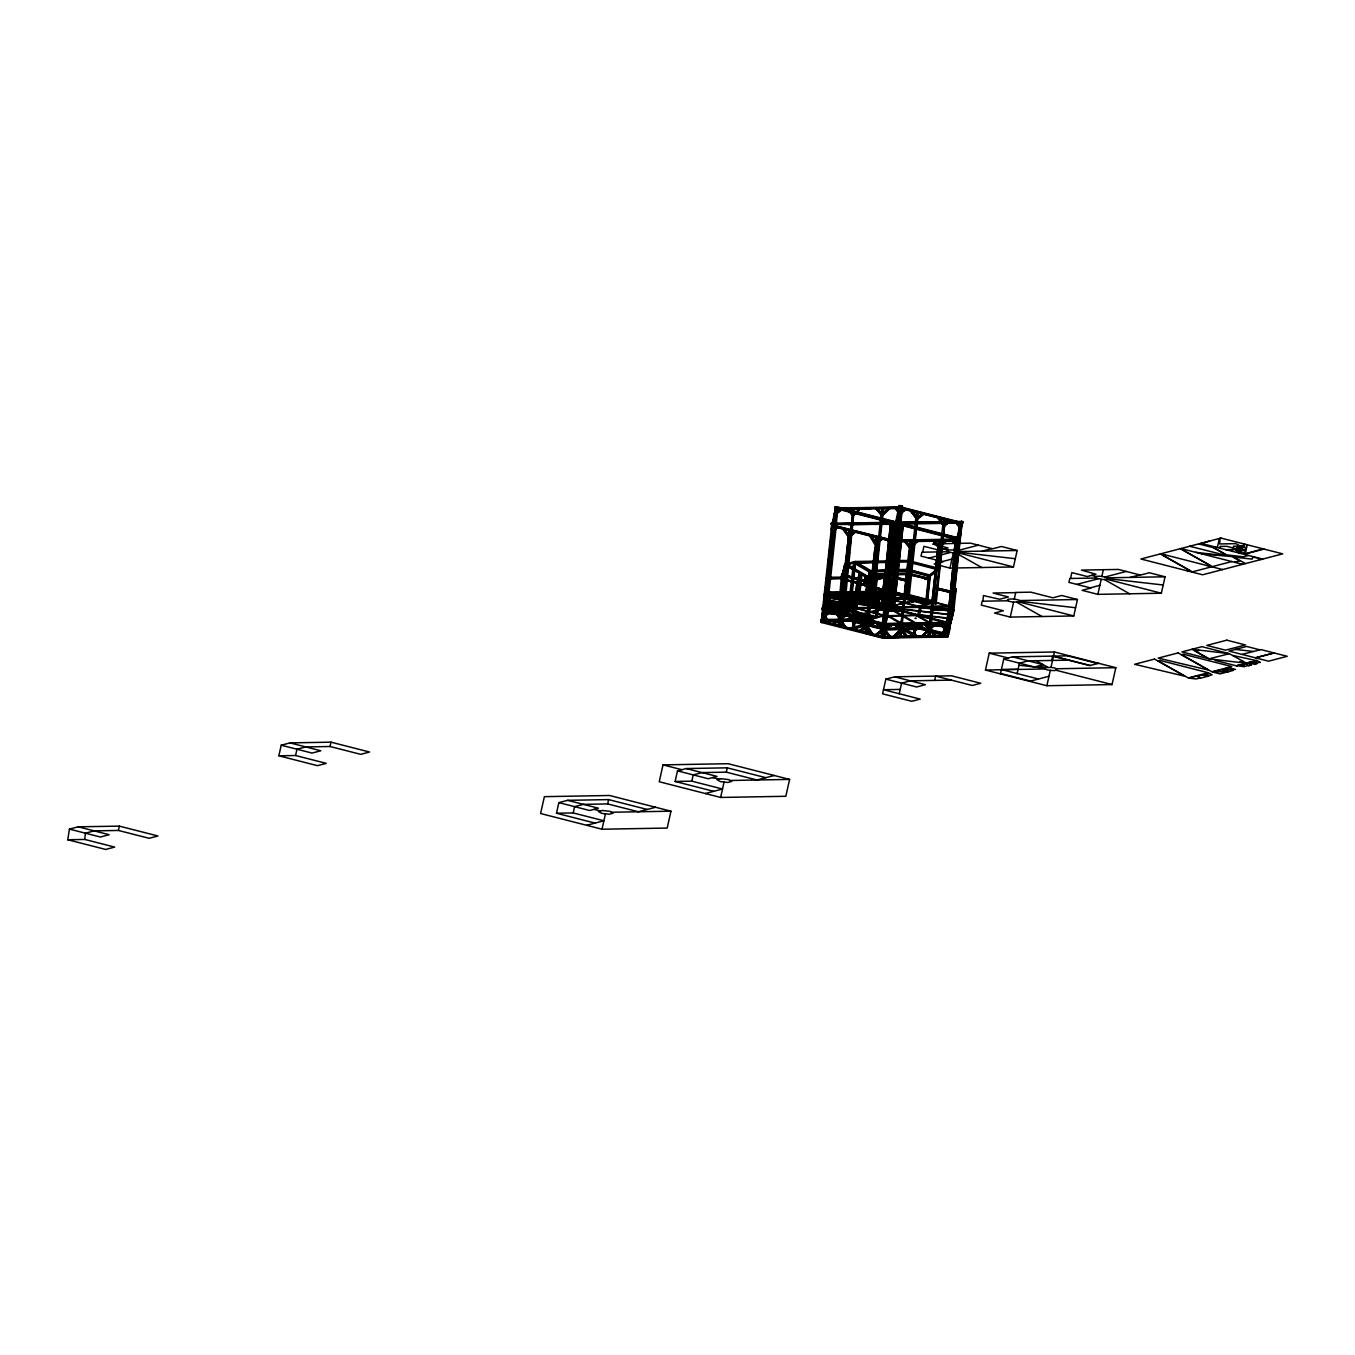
<?xml version="1.0" encoding="UTF-8"?>
<svg xmlns="http://www.w3.org/2000/svg" width="1355" height="1355" viewBox="0 0 1355 1355"><rect width="100%" height="100%" fill="white"/><g stroke="black" fill="none" stroke-linecap="round" stroke-linejoin="round"><path stroke-width="0.75" stroke-dasharray="5 3.75" d="M915.98 618.371L914.456 618.405L918.605 615.424M915.184 618.812L916.725 618.778"/><path stroke-width="1.5" d="M821.672 619.557L822.129 614.035L823.755 614.221M822.654 615.187L823.112 609.665M831.919 528.247L832.393 522.742M826.364 609.581L826.516 607.463M827.261 604.161L827.007 607.548L825.398 607.362M827.346 603.754L827.194 605.871L825.263 605.685M833.579 520.828L834.036 515.323L835.662 515.51L835.205 521.014L833.579 520.828L834.375 513.85L835.984 514.036L834.799 524.656M827.837 603.839L828.074 600.451M828.024 602.179L828.176 600.045L826.55 599.859M834.799 514.206L835.137 510.412L836.763 510.598L836.425 514.392L834.307 514.138M890.337 609.598L890.675 605.821L890.37 608.039M948.263 634.089L948.72 628.585L947.111 628.398M949.753 620.336L950.211 614.814L948.602 614.628M949.703 624.198L949.228 629.719L947.619 629.533M957.9 545.675L957.443 551.18L955.834 550.994M960.017 525.164L959.78 528.552L961.389 528.738L961.728 524.961L960.102 524.775M84.772 839.439L85.382 833.19L94.189 830.886L118.393 830.446L149.101 838.288L157.942 835.984L119.376 826.127L78.217 826.804L69.427 829.108L67.75 839.744L105.673 849.45L114.684 847.095L84.772 839.439L67.75 839.744M907.816 568.101L908.68 560.547L894.537 560.411L894.283 561.512M906.41 574.774L907.867 574.943L906.41 574.774L908.697 560.377L910.086 561.292L908.697 560.377M857.969 583.26L858.376 579.33M858.359 586.224L859.019 579.923M840.659 607.514L856.936 607.226L859.748 580.126M869.046 606.684L869.487 602.687M870.35 594.71L870.774 590.729M872.434 587.037L868.962 618.964L840.642 611.545M838.474 607.955L821.926 608.243L821.791 609.428L854.294 609.699M891.946 536.732L893.589 523.098L892.115 522.268L831.157 523.352L831.022 524.537L893.453 524.283L849.941 524.199M823.213 608.378L822.316 616.644L823.942 616.83M823.501 606.041L824.568 595.98M824.856 593.626L827.329 570.878M827.719 567.034L828.667 558.48M829.057 554.618L830.022 546.082M830.412 542.22L831.36 533.667M831.75 529.805L832.715 521.269M863.406 620.912L822.028 621.657L832.41 526.333M832.495 525.367L831.157 523.352M824.179 604.601L824.314 603.432M825.432 593.202L825.551 592.033M890.1 522.488L834.646 508.311L834.782 507.143L836.526 506.668L893.978 521.353L892.081 522.996M880.682 637.172L821.299 621.234L882.698 636.935L947.873 635.766M824.263 609.53L824.077 610.986L830.852 612.731L831.868 611.308L830.852 612.731M824.467 609.123L834.307 526.367L824.467 609.123L823.45 608.869L824.772 604.499M825.229 600.384L826.127 592.118M826.567 588.002L829.091 565.018M829.48 561.173L830.446 552.637M830.818 548.792L831.716 540.543M832.173 536.411L832.851 530.228M823.23 620.522L825.212 610.072L824.111 620.285L822.214 620.251L825.771 620.268M834.612 515.95L835.662 506.905L893.097 521.59L892.962 522.776M825.788 600.011L826.702 591.745M827.143 587.613L830.903 552.738M831.191 550.401L832.241 540.34M832.698 536.207L833.427 529.72M823.874 620.234L824.856 611.19L831.733 612.494M826.076 601.4L826.211 600.231L883.138 606.769M836.526 506.668L834.646 508.311M834.409 528.518L826.821 598.08L856.055 601.434M824.89 620.488L826.228 608.141M834.883 528.518L827.939 592.474L834.951 528.23M835.341 524.385L836.899 509.937L835.29 509.751M826.431 607.853L826.55 606.684M826.787 605.668L826.906 604.499L826.093 608.175M835.391 524.114L837.085 508.481L833.884 522.861M826.415 609.31L827.38 602.975M828.566 589.696L829.243 583.514M829.921 577.315L830.581 571.133M831.259 564.933L831.936 558.751M832.597 552.552L833.274 546.37M833.952 540.188L834.612 533.989M835.747 523.674L837.305 509.226L836.475 524.097M825.957 618.456L826.753 611.224L825.873 611.444M826.906 608.53L827.549 602.823M827.6 601.959L828.566 597.081L828.43 598.266M827.278 608.886L828.21 599.266M828.007 592.203L829.074 592.186L836.035 528.213M827.346 608.615L828.379 599.113L826.77 598.927M825.466 604.11L828.261 604.279L828.938 598.012M829.345 594.201L829.667 592.169L857.19 591.678M829.26 598.131L829.412 603.974L829.65 594.523M836.272 612.9L839.507 619.506M837.797 612.07L840.1 611.41M843.555 579.567L842.116 579.144L838.593 611.867L839.558 607.159M840.557 594.32L840.693 593.151L837.068 593.219M839.389 607.921L838.626 608.378L841.591 574.571L865.76 581.38M839.609 605.922L840.879 595.082M841.133 591.847L842.217 581.803M838 625.502L849.212 530.161L846.96 550.841M842.048 593.49L842.912 585.529M838.88 625.282L839.778 616.965M840.219 612.866L841.116 604.601M841.794 598.402L842.471 592.203M842.912 588.053L844.284 578.975L883.951 589.73L883.731 590.543L863.965 585.445L864.304 584.649L883.951 589.73M844.267 575.655L845.164 567.389M845.622 563.257L846.519 554.974M840.828 613.612L840.947 612.426M842.488 597.775L843.166 591.305M843.471 588.849L844.47 579.229M844.91 575.214L845.774 567.169M843.03 598.724L840.964 607.955M841.811 613.934L842.251 609.852M843.013 601.993L852.583 513.985M839.897 625.536L839.016 625.773L850.229 530.432L839.761 626.721L841.878 615.085L840.998 615.322M841.895 613.561L842.336 609.479M843.708 598.08L851.025 595.37L845.52 597.606M844.013 599.96L844.131 606.075L845.215 606.041L845.842 600.35M844.419 596.2L853.125 508.955M844.995 593.693L845.452 589.561M845.893 585.428L846.79 577.162M847.248 573.029L847.908 566.813M848.586 560.614L849.483 552.349M849.941 548.216L851.059 537.867M851.516 533.735L853.531 515.137M845.317 593.49L845.452 592.321L831.225 592.575M844.131 606.075L844.758 600.367M846.756 593.473L846.892 592.287L857.935 592.084L857.054 598.842L857.783 592.542M852.092 594.828L850.517 595.235L854.378 561.698L876.312 574.554L853.582 561.918L849.704 595.878L881.495 604.008L884.425 577.044L875.245 575.519M851.296 595.031L855.174 561.495L886.695 560.936M851.99 595.641L855.581 562.647L854.006 563.07M852.075 616.305L853.328 612.07M851.109 628.974L851.228 627.788L869.3 623.063M855.615 594.489L855.75 593.304M852.515 619.506L853.294 612.274M853.904 608.141L854.412 603.466L852.312 600.079L853.193 599.859M853.802 611.257L856.851 583.327L853.802 611.257L877.346 616.762M855.107 612.663L853.515 627.805L852.498 627.551L854.226 610.885M854.768 606.871L855.53 603.923M874.669 622.368L852.6 628.144L852.464 629.313L876.549 623.012M854.429 615.068L857.834 600.282M853.972 621.894L854.361 618.287L853.481 618.507M856.275 599.401L857.139 591.542M857.563 587.613L858.409 579.754L856.004 608.446L867.556 611.444M859.392 579.584L857.681 579.94L859.392 579.584L855.141 612.341L875.245 617.49L855.225 611.528M854.802 617.626L855.801 616.22M859.307 577.806L859.731 573.876M840.744 607.125L856.275 606.854L856.75 608.446L860.747 573.555L859.239 579.567M858.46 586.258L859.138 579.957M854.395 627.585L855.378 618.541L854.497 618.778M856.106 611.325L855.598 615.678L884.578 608.005M855.412 619.879L856.36 611.257M861.204 574.063L857.359 602.382M867.268 596.708L860.34 592.796L860.476 591.61L865.659 594.54M860.29 598.842L860.781 594.388M861.086 593.219L861.204 592.033L874.094 591.796M862.661 614.882L861.543 625.095L862.898 625.434L864.016 615.221M864.236 599.604L858.918 600.18M866.607 589.256L865.455 599.909L858.24 601.789M867.031 585.326L869.317 571.37L865.947 603.314M865.337 615.407L864.456 623.588L865.337 623.351M866.827 602.975L870.012 571.759M867.386 603.28L870.791 571.556L854.836 562.223L846.367 563.799L855.174 561.495L877.108 574.351L885.035 574.147M866.133 617.711L866.59 613.629M864.981 632.412L876.194 537.071L875.516 543.27M866.793 619.523L867.234 615.441M865.947 631.464L866.98 621.843M869.47 598.656L867.285 618.761L876.126 616.457L867.2 619.591L825.889 609.039M869.91 594.964L872.383 572.216M872.823 568.084L873.721 559.818M874.178 555.669L875.076 547.403M866.878 632.446L865.997 632.666L877.21 537.325L866.76 633.615L868.877 621.996L867.996 622.216M871.976 598.504L872.163 596.844L866.675 602.298M872.789 591.136L881.766 508.43M882.511 508.853L873.484 600.705M873.077 599.587L872.959 600.756L865.252 600.892M874.314 586.986L874.771 582.853M875.669 574.588L876.566 566.305M877.007 562.173L877.905 553.907M878.362 549.774L880.835 527.027M881.275 522.895L882.85 508.413M873.06 605.583L880.276 603.703L873.06 605.583L874.28 605.888L877.21 578.924L868.318 576.654L846.367 563.799M873.399 601.095L883.579 508.836M841.709 597.978L873.484 606.108L876.414 579.127L885.12 577.653L876.329 579.957L867.437 577.687L846.994 565.746M876.651 575.892L877.108 574.351L866.726 577.061L846.469 565.204M871.824 623.198L872.84 621.793L867.505 626.671L871.824 623.198L863.135 620.98L864.151 619.574M873.687 605.533L874.28 601.739M875.466 589.205L874.619 598.588L878.04 595.201M876.092 583.361L876.939 575.57L871.248 577.315M875.398 592.948L875.533 591.779L883.663 591.627M873.247 615.322L872.129 625.553L873.01 625.316M873.585 621.725L873.145 625.807L874.026 625.57M875.906 605.533L876.346 601.451M876.634 605.956L877.075 601.857M878.65 589.035L875.669 616.576L876.888 616.881L879.869 589.357L857.596 583.649L857.935 582.853L879.31 588.358M876.346 614.357L878.87 591.271M879.175 594.066L879.293 592.88M880.31 589.493L877.261 617.592L855.225 611.952M883.917 626.281L877.125 624.553L877.261 623.368M903.7 525.232L903.565 526.418L900.601 527.18L892.352 526.231L889.862 524.842L890.066 523.284M950.211 619.506L949.296 622.978L882.274 623.893L892.911 525.926L891.844 525.96L882.918 608.005L881.444 607.176L890.37 525.113L891.438 525.096M881.444 607.176L890.54 524.3M883.223 595.184L883.646 591.288M884.493 583.497L884.917 579.601M882.19 607.599L891.099 525.537L892.911 525.926M883.663 595.607L884.121 591.407M885.052 584.022L885.492 578.788M886.424 571.387L886.864 566.153M887.762 557.735L888.219 553.534M889.168 546.15L889.591 540.899M890.523 533.514L890.963 528.281M883.799 596.098L884.256 591.898M891.98 523.437L892.217 521.827L893.978 521.353M890.811 538.138L891.488 531.837M891.082 536.953L891.539 532.752M892.352 526.231L892.471 525.062L893.91 525.029L893.707 526.587L899.246 526.841M892.725 523.86L892.843 522.674L831.885 523.775L821.164 622.419L882.579 638.12L947.755 636.952L951.65 618.913L949.99 618.947M892.945 524.825L889.574 523.42M882.054 635.563L883.02 624.858L881.038 635.292L884.104 634.885M882.596 623.537L882.325 625.349L885.56 625.722L885.831 623.91M891.556 540.459L891.675 539.29L894.91 539.663L898.433 523.877L898.297 525.062L894.774 540.831L891.556 540.459L895.198 523.504L900.143 524.639L898.67 523.792M893.555 522.369L900.923 522.742L904.259 524.622L900.211 526.147L904.208 525.096M883.291 624.164L892.115 541.136L891.234 541.373M882.545 631.515L884.002 625.858L880.005 624.841M899.737 524.656L894.266 524.029L894.486 522.488M882.833 635.766L882.579 638.12L899.059 637.392M884.07 624.367L883.663 635.749L884.747 635.732L885.848 625.502L884.781 625.519L883.663 635.749M895.74 533.209L885.984 624.333L884.9 624.35L893.284 539.476L896.824 523.691L896.688 524.876M894.181 532.752L894.808 526.705M895.198 523.504L895.113 524.724L900.143 524.639M894.486 532.481L895.011 527.993M895.57 522.505L895.689 521.336L898.924 521.709L902.447 505.923L899.212 505.551L895.57 522.505L900.872 523.216M884.9 624.35L893.86 541.814L831.682 525.909M884.9 627.128L884.747 635.732M886.136 615.661L885.984 624.333M886.593 611.528L887.491 603.28M887.932 599.147L888.829 590.899M889.286 586.766L890.184 578.517M890.625 574.385L891.522 566.136M891.963 562.02L892.86 553.755M893.318 549.639L894.944 541.797M884.442 635.952L881.224 635.58L881.089 636.748L884.324 637.121L886.238 627.924M894.774 540.831L894.91 539.663M897.315 520.506L897.772 516.39M897.179 522.691L900.838 505.737M899.212 505.551L899.093 506.736L900.702 506.922L835.527 508.091L831.631 526.13L893.03 541.831L959.763 540.831L960.847 532.549L959.221 532.363L960.441 522.657L902.599 507.854M887.44 617.287L887.576 616.119L901.888 615.864M890.862 588.222L891.37 583.734M893.572 562.19L894.012 558.074M894.91 549.808L895.367 545.692M896.265 537.444L896.705 533.311M898.111 526.807L889.134 609.14L894.232 607.819L903.141 525.757M889.151 609.902L889.286 608.734L890.726 608.7M898.467 526.265L889.507 608.056L887.898 607.87M898.416 524.622L895.079 524.69L893.623 523.877L895.452 522.945L893.673 523.403L900.194 524.165M898.924 521.709L898.788 522.878L902.447 505.923M894.656 562.173L896.451 545.675M896.891 541.543L898.467 527.095M898.907 522.979L899.805 514.714M888.88 617.27L889.016 616.085L902.328 623.605M889.778 609.665L891.658 608.022L948.11 622.453M906.19 603.043L919.689 606.498L935.611 602.331L949.787 605.956L890.218 607.023L890.1 608.209L916.641 623.351L916.522 624.536M891.217 598.622L889.625 599.469L891.133 599.452L894.232 571.149M899.161 527.214L899.364 525.655L900.601 527.18M890.506 609.547L890.642 608.378M895.215 566.356L892.047 595.319L903.666 595.116M895.672 562.444L899.483 527.366M899.805 524.283L902.379 508.565L900.804 522.996M890.642 609.428L890.963 607.447L948.873 606.413M903.768 525.079L959.221 539.256L957.46 539.713L900.025 525.029L900.143 523.843L901.905 523.386L959.357 538.071L953.158 595.692M900.533 522.115L901.888 524.131L900.533 522.115L962.982 521.861L962.846 523.03L903.988 524.08M891.522 609.191L890.218 607.023M900.906 524.792L901.024 523.623L958.476 538.308L947.755 636.952L915.455 637.104M901.143 523.707L901.278 522.539L962.236 521.438L952.616 610.36L953.818 610.495L956.223 588.68L954.53 588.493L952.446 597.809L954.14 597.995M892.284 609.089L901.194 527.027L900.177 526.773L891.268 608.835L893.03 608.361M885.713 626.264L891.116 626.162L891.234 624.977M893.165 608.852L902.074 526.79M893.724 605.295L894.402 598.978M894.859 594.777L895.774 586.359M896.231 582.142L896.925 575.841M897.603 569.523L898.297 563.206M898.975 556.905L899.669 550.587M900.347 544.27L901.041 537.952M901.719 531.651L902.176 527.434M894.046 608.632L902.955 526.57L901.939 526.299M903.649 526.045L903.785 524.859M898.043 595.15L898.179 593.981L897.162 595.387L898.043 595.15L894.656 594.286M896.333 623.994L896.637 628.5L897.078 624.418M897.704 628.483L898.162 624.401M900.753 624.807L900.889 623.639L887.576 616.119M910.035 541.102L899.568 637.392L900.804 625.993M899.906 636.952L900.33 633.158M904.107 598.097L905.614 598.08L904.107 598.097L907.105 570.506M905.208 592.067L905.868 586.088M906.512 580.092L907.173 574.097M910.763 541.509L899.686 636.206M900.652 637.358L902.345 621.708M902.803 617.575L903.7 609.31M904.141 605.177L905.038 596.894M905.496 592.762L907.731 572.098M908.189 567.948L909.086 559.683M909.527 555.55L910.56 546.116M905.784 593.863L906.783 584.293M907.105 581.752L909.307 561.58L937.254 568.778M911.847 541.492L900.77 636.189M907.41 595.302L916.403 512.596M907.731 595.658L907.613 596.844L931.224 602.873M908.29 595.065L913.016 551.654M913.456 547.522L913.914 543.389M914.811 535.106L915.472 528.907M916.149 522.708L917.047 514.443M906.089 624.723L901.397 630.414M909.307 595.336L914.93 543.643M915.37 539.51L918.3 512.63L907.308 597.978M906.918 624.282L906.258 630.414L907.698 630.397M907.477 624.604L906.817 630.736L908.257 630.702L908.917 624.57M924.652 602.416L925.651 601.01L924.652 602.416L915.946 600.197L916.962 598.774M915.082 624.553L915.201 623.385L889.286 608.734M915.082 628.906L915.472 625.299L915.218 634.75L914.151 634.767L914.388 625.316L913.405 634.36L914.49 634.343M903.785 628.178L916.319 635.258L916.183 636.443L895.198 624.164M916.386 627.721L916.251 628.906L917.826 629.296L917.945 628.127L884.544 628.72M919.74 599.943L920.028 597.911L889.727 598.656M919.283 616.288L920.248 611.41M921.112 600.299L921.231 599.113M919.554 625.231L919.672 624.045L920.282 625.637L915.726 630.16L920.282 625.637L911.051 625.807L910.441 624.215L914.642 630.177L910.323 625.383L914.015 625.316M908.561 570.37L928.548 575.469L925.55 604.33L934.391 602.027M926.092 603.382L929.09 575.858L930.309 576.163L927.311 603.703L904.818 598.182M929.564 602.467L930.326 603.415M928.344 635.698L938.676 540.577L928.209 636.867L929.445 625.468M930.766 623.266L930.038 629.906L934.611 625.383L934.002 623.791M931.224 619.133L932.121 610.868M932.562 606.735L937.508 561.241M937.948 557.108L938.846 548.843M939.303 544.693L939.743 540.56L930.157 636.088M930.834 624.282L930.97 623.097L917.657 615.577L903.328 615.831M934.628 600.13L935.069 595.997M937.999 569.117L943.385 519.507M939.997 558.548L935.238 601.637L934.018 601.315M940.438 554.415L941.335 546.15M942.013 539.951L942.47 535.818M943.148 529.602L944.045 521.336M935.187 604.533L945.282 519.524L936.068 604.296M947.416 625.146L940.218 625.282L939.608 623.69M940.218 625.282L940.353 624.096M943.995 632.006L944.774 624.774L944.537 634.225C950.397 637.46 951.65 622.961 947.552 623.977L885.696 625.078M945.265 630.177L946.01 622.826M945.604 634.208L946.586 625.163L939.489 624.875M946.095 634.631L946.467 623.994L946.095 634.631L947.179 634.614L947.111 628.059M947.331 623.232L955.563 540.289L947.331 623.232L948.415 623.215L948.348 616.61M948.805 612.477L949.703 604.228M950.143 600.096L955.309 552.637M955.58 550.299L956.427 542.322M930.868 631.887L946.993 636.003L957.375 540.679M957.46 539.713L959.357 538.071M953.158 579.686L953.598 575.587M951.955 595.76L952.667 589.205M953.293 583.243L953.886 576.874M954.631 570.929L955.241 564.307M955.969 558.616L956.613 551.722M957.308 546.302L957.748 541.255M949.364 622.707L958.324 540.171L956.715 539.984M958.595 539.392L959.069 535.106M948.602 632.514L958.239 544.151L960.373 534.463M960.085 533.921L960.746 527.722M962.846 523.03L961.508 521.031M950.566 623.774L951.244 617.795M950.854 622.453L951.379 617.982M954.496 588.917L960.492 534.141M951.65 618.913L951.515 620.082L949.855 620.116M951.888 616.186L952.396 611.816M948.415 619.472L951.786 619.625L954.174 597.809L952.971 597.674L950.583 619.472L951.837 619.421M1248.175 665.271L1244.144 666.779L1236.861 665.474M1236.81 665.932L1239.08 664.882M1239.029 665.356L1242.349 665.271M1244.127 664.797L1242.637 663.967M1248.124 665.728L1244.839 663.374M1251.072 664.865L1248.802 665.915L1245.516 663.56M1256.83 663.357L1248.836 662.341M1249.513 662.51L1245.465 664.018M1251.004 665.339L1249.581 664.018M1248.785 662.815L1251.038 661.765M1249.53 664.492L1251.359 663.56M1250.987 662.239L1254.307 662.138M1256.085 661.663L1254.595 660.834M1251.309 664.035L1254.611 663.933M1256.153 663.171L1260.133 662.138M1260.082 662.612L1256.796 660.258M831.885 524.978L831.445 528.416L833.054 528.602M831.97 524.571L831.259 530.076L832.868 530.262M831.987 527.959L833.071 519.676L834.68 519.863L834.053 524.402M822.231 616.169L823.044 609.953M822.062 617.846L822.875 611.613M827.786 601.772L827.075 607.26L825.449 607.074M827.905 603.568L828.616 598.063L825.856 609.784M957.833 544.608L958.561 539.121M951.108 618.744L950.211 625.366L948.585 625.18M951.278 620.59L952.091 614.374M892.962 570.167L892.318 574.08L906.512 573.826M893.555 566.492L894.537 560.411M893.809 574.046L895.96 560.767L895.638 562.274L909.984 561.868L905.699 594.252M907.867 574.943L910.154 560.547M894.385 570.421L907.037 570.929L894.181 571.149L894.52 569.642L907.24 569.405M895.96 560.767L893.606 574.774L893.927 573.267L906.647 573.029L906.309 574.554L892.115 574.808M958.154 544.93L960.289 535.242M950.177 618.642L949.482 621.522M118.393 830.446L119.376 826.127M278.859 755.802L281.23 745.199L290.021 742.896L330.993 742.167L369.559 752.025L360.735 754.345L330.027 746.503L305.773 746.927L296.965 749.23L295.576 755.514L278.859 755.802L317.426 765.66L326.267 763.356L295.576 755.514M330.027 746.503L330.993 742.167M595.048 823.095L556.482 813.237L558.853 802.634L567.66 800.331L608.632 799.602L647.199 809.46M556.482 813.237L573.199 812.932L574.605 806.648L583.395 804.362L607.667 803.922L638.357 811.764L655.583 807.258M602.01 829.226L667.185 828.057L670.962 811.188L609.547 795.487L544.371 796.655L540.594 813.525L602.01 829.226L605.448 813.813M607.667 803.922L608.632 799.602M663.002 764.881L659.241 781.75L720.64 797.451L785.815 796.283L789.592 779.413L728.177 763.712L663.002 764.881L681.887 769.708M713.695 791.32L675.112 781.462L677.483 770.86L686.291 768.556L727.262 767.828L765.829 777.685M675.112 781.462L691.829 781.158L693.235 774.891L702.026 772.587L726.297 772.147L756.988 780.006L774.23 775.5M720.64 797.451L724.078 782.038M726.297 772.147L727.262 767.828M833.748 524.046L836.221 509.243M824.196 595.082L825.11 591M822.637 609.344L882.478 624.706M822.773 608.175L825.347 608.886M825.805 595.268L826.719 591.187M823.264 613.053L821.164 622.419L822.824 622.385M824.331 608.632L825.381 603.94L854.615 607.294M826.99 604.127L827.736 600.79M829.074 595.421L829.446 593.778M828.261 604.279L829.412 603.974M842.268 574.757L844.792 564.205L841.353 578.856L841.845 574.198L865.845 581.007M845.672 566.864L843.657 575.147M854.666 600.231L854.311 602.433L855.92 602.602M853.023 614.713L855.615 603.094M852.939 615.543L854.514 608.48M855.649 616.542L856.563 612.426L856.428 613.612L860.662 613.527M864.693 585.428L866.726 577.061L865.032 584.666L863.304 585.038L865.422 576.298L864.219 580.99M864.371 580.99L863.304 585.038M893.91 525.029L899.364 525.655M893.03 541.831L909.527 541.102M893.047 522.505L899.94 523.115M884.256 616.152L882.461 624.181L885.679 624.553L889.27 608.497L886.051 608.124M886.763 612.325L887.661 608.31M891.133 599.452L892.234 594.1L904.293 593.897M892.64 593.998L889.642 606.871L888.016 606.684M884.324 637.121L886.119 629.093M934.662 680.413L935.628 676.077L972.331 685.478L980.732 683.276L951.515 675.806L894.656 676.823L885.848 679.109L882.562 693.828L911.796 701.297L920.197 699.112L883.477 689.712L900.194 689.424M899.229 693.743L901.6 683.14L910.391 680.837L951.362 680.108M917.843 614.713L918.622 611.224M918.707 610.851L919.486 607.362M920.333 611.037L921.146 607.328L948.297 610.444M954.919 553.297L947.975 551.739L921.874 552.213L921.01 556.109L943.046 561.732L934.205 564.053L949.957 568.084L953.31 553.111M955.427 543.626L953.954 550.181A5.047 1.169 6.2 0 0 948.297 550.282L943.673 549.097M902.752 507.448L962.118 522.624L958.341 539.476L893.165 540.645L831.75 524.944L893.267 540.222L956.782 539.087L960.441 522.657M957.68 546.065L961.237 530.195L959.611 530.008L957.85 537.935L960.187 523.335M957.562 547.251L961.102 531.363L959.492 531.177M946.213 621.962L947.026 618.287M947.111 617.914L947.856 614.577M952.921 597.86L955.004 588.544M951.904 613.104L952.701 609.53L953.92 609.665L951.921 618.591M949.279 626.704L949.635 624.486M950.194 627.196L950.245 626.4M951.786 619.625L953.869 610.309L952.65 610.157M985.458 670.031L989.235 653.161L1054.41 651.992L1115.826 667.693L1112.048 684.563L1046.873 685.732L985.458 670.031L1044.993 668.963A5.047 1.169 6.2 0 0 1050.311 670.318A5.047 1.169 6.2 0 0 1055.968 670.217L1112.048 684.563M949.957 568.084L1013.472 566.949L1017.148 550.503L1001.396 546.488L992.554 548.792L970.519 543.152L958.9 543.372M1008.289 600.756L982.189 601.213L981.325 605.109L1003.361 610.749L994.519 613.07L1010.254 617.084L1013.608 602.111L1020.146 601.789L1019.587 600.553A5.047 1.169 6.2 0 0 1014.268 599.198L1012.642 599.012A6.589 1.541 6.2 0 0 1007.544 600.333L1008.289 600.756A5.047 1.169 6.2 0 0 1013.608 602.111M1014.268 599.198L1015.776 592.44L1030.833 592.169L1052.869 597.809L1061.693 595.489L1077.445 599.52L1073.77 615.949L1010.254 617.084M1000.43 673.858L1003.716 659.14L1012.524 656.836L1069.383 655.82M1017.097 673.774L1019.468 663.171L1028.259 660.867L1069.247 660.139M1051.7 660.444L1052.666 656.125L1089.657 665.576L1098.6 663.289M1046.873 685.732L1050.311 670.318M1044.993 668.963L1044.434 667.727L1050.972 667.388L1054.41 651.992M1091.571 575.384L1096.195 576.553A5.047 1.169 6.2 0 1 1101.852 576.451L1106.442 577.399L1107.729 579.059L1102.818 579.567L1095.873 578.026L1069.789 578.483L1068.909 582.379L1090.944 588.019L1082.103 590.323L1097.855 594.354L1101.208 579.381M1101.852 576.451L1103.36 569.71M1097.855 594.354L1161.37 593.219L1165.046 576.79L1149.294 572.759L1140.453 575.079L1118.417 569.439L1081.426 570.099L1095.975 574.232L1087.184 576.536L1071.839 572.606L1070.535 578.483M1217.366 547.505L1219.381 538.477M1220.161 538.274L1219.636 543.948L1235.912 543.643L1239.605 545.726L1244.5 545.642A5.047 1.169 6.2 0 1 1244.839 544.185M1219.754 548.114L1220.127 546.421L1226.665 546.302L1232.813 547.877L1232.423 549.571L1225.902 549.69M1232.389 551.35L1232.762 549.656L1245.855 549.334L1246.227 547.64L1240.079 546.065L1233.541 546.184L1233.169 547.877L1245.448 551.112L1245.076 552.806L1238.538 552.925M1216.231 659.783L1215.181 660.41L1236.471 665.847L1256.492 660.613L1232.796 655.447M1247.277 544.795L1245.262 553.822L1263.029 548.826M841.133 578.771L866.048 585.157L841.794 579.144L841.421 577.975M846.198 565.95L866.726 577.061M867.251 577.603L845.588 564.002M868.047 577.399L864.676 603.009L867.522 576.857L876.414 579.127M877.108 574.351L869.537 576.959M842.895 578.585L842.556 579.381L883.731 590.543M857.275 582.481L856.936 583.26L859.104 573.521M857.546 583.615L858.663 582.87M841.929 573.809L842.099 575.519L865.422 582.142L865.93 580.618L842.522 574.385M840.252 510.293L836.831 513.68L842.116 509.565M854.954 512.681L859.544 509.26L854.395 514.375M856.225 512.901L858.968 510.174M882.308 513.443L888.202 508.752L883.037 513.867M882.122 515.12L888.982 508.311M882.85 515.527L889.727 508.718M829.345 597.301L832.935 594.896M894.876 544.693L899.026 541.729L893.724 545.828M840.778 600.079L837.39 604.584M839.473 602.856L843.335 599.029M841.489 601.993L844.08 599.435M846.147 597.436L848.992 594.608M847.112 597.962L849.382 595.709M911.847 544.829L915.726 541.001M911.288 546.522L916.454 541.407M860.696 597.301L862.983 595.031M915.878 542.322L910.374 547.776L917.979 541.39M861.424 597.707L864.981 593.151L864.846 594.32L859.307 594.422M848.433 619.574L852.989 615.051M855.293 613.696L857.58 611.427M851.448 617.728L849.179 619.997L847.705 619.167L852.261 614.645L853.735 615.475M856.038 614.103L858.308 611.85M850.703 619.963L853.548 617.135M874.788 596.911L876.905 593.676M939.201 545.591L945.096 540.899L939.947 546.014M939.015 547.268L946.62 540.865L939.76 547.674M885.747 629.16L889.896 626.179L885.34 630.702M901.583 628.754L903.7 625.502M901.803 628.872L905.953 625.891L895.994 625.637L903.379 625.519M895.079 636.291L900.245 631.176M895.824 636.698L900.973 631.582M930.224 628.229L933.07 625.417M941.911 634.191L944.486 631.633M833.122 529.365L835.832 527.197M848.806 535.699L854.565 531.533L849.687 535.462M903.904 509.395L901.194 511.563L902.074 511.343M921.756 513.968L916.861 517.898L922.636 513.748M950.194 521.235L943.673 526.468L949.432 522.319M843.403 615.932L840.71 618.1L844.284 615.695M856.902 619.387L854.192 621.555L855.073 621.318M896.891 594.862L891.692 598.554L892.759 596.657M860.645 631.295L866.404 627.145L861.526 631.074M881.444 631.447L876.549 635.36L880.699 632.514M938.067 568.168L924.737 579.195L925.956 579.517L939.184 569.337M924.737 579.195L936.322 570.303M924.855 578.314L907.901 574.706L908.104 573.199L925.668 577.687L908.019 573.927L925.905 578.754L939.286 568.473L910.086 561.004L909.883 562.528L937.304 569.54M891.438 523.623L894.402 522.861M916.556 519.067L910.611 511.123L915.54 517.441M900.025 525.029L901.786 524.571M870.418 535.581L869.537 535.818L874.585 543.999M942.843 524.537L943.724 524.3L939.913 518.152M888.27 540.154L887.389 540.391L890.743 545.811M892.251 541.627L893.131 541.39M845.994 565.154L842.505 597.335M860.408 574.266L862 573.859L859.036 601.146L857.444 601.569M869.216 571.979L870.791 571.556M928.869 558.108L950.194 552.535M959.001 550.232L978.378 545.167M866.455 577.806L877.125 579.754M875.991 578.619L883.206 576.722L875.906 579.432M942.369 561.563L951.972 559.056M982.273 551.129L991.877 548.623M876.414 579.567L873.653 604.889M884.409 577.467L881.665 602.789M846.096 596.827L851.296 595.472M841.794 598.436L826.008 594.862L855.53 601.925M851.753 599.486L850.872 599.706L854.226 605.143L845.96 605.177M824.196 609.818L823.315 610.038L824.331 610.309M856.733 601.383L867.115 598.673M866.252 599.266L882.139 598.588M860.594 602.196L862.356 601.739M829.141 611.833L825.568 614.221L826.448 614.001M895.452 594.489L894.571 594.726L896.011 595.099M903.463 595.336L902.464 596.742L903.328 596.505M840.066 612.663L854.006 609.022M907.257 595.082L891.336 599.249L904.835 602.704M857.359 608.835L841.438 613.002L842.183 613.951M894.69 599.079L908.612 595.438M841.929 613.324L853.87 610.19M845.283 613.138L855.242 610.546M902.515 598.182L908.494 596.623M873.484 606.108L882.291 603.805L859.646 598.012M881.631 606.363L883.392 605.905M911.153 598.961L912.034 598.741L910.594 598.368M850.652 616.119L849.636 617.524L852.989 622.961M828.328 622.572L823.637 616.66M920.756 598.537L889.744 606.65L922.111 598.893L921.976 600.062L916.166 601.586M857.478 619.083L849.636 617.524L858.342 619.743L859.341 618.337L854.023 623.215L859.222 619.523L857.783 619.15M915.946 600.197L916.827 599.96M856.868 615.949L882.054 609.36M861.187 615.255L865.066 614.238M911.407 602.128L913.422 602.298M916.742 600.739L920.621 599.723M856.733 617.135L866.421 614.594M884.561 610.597L868.792 607.006L882.715 610.123M925.634 603.517L934.476 601.197M867.065 619.557L882.986 615.39M918.334 606.159L935.695 601.518M868.284 621.081L869.165 620.861M935.475 603.517L934.73 602.568L948.127 605.99M852.498 627.551L853.379 627.314M853.108 628.449L865.151 625.299M877.125 624.553L878.006 624.316M879.158 624.621L878.277 624.841L881.631 630.278M882.274 623.893L883.155 623.673M882.105 625.824L882.986 625.604M1201.614 543.474L1209.778 541.001M1165.232 554.873L1162.827 555.16L1192.366 571.844L1211.76 566.78M1185.252 549.639L1182.847 549.927L1212.386 566.61L1231.78 561.546M1215.587 547.047L1213.182 547.318L1226.495 554.856L1243.382 556.786L1248.48 555.465M1076.768 584.395L1098.092 578.822M1104.952 577.027L1126.276 571.454M917.843 627.331L919.605 626.874M1201.716 553.856L1232.017 556.583L1239.706 560.936L1234.608 562.257M921.112 627.721L918.148 624.553M1090.267 587.85L1099.87 585.326M1130.172 577.416L1139.775 574.893M1244.026 554.314L1264.046 549.08M1187.437 570.895L1189.842 570.624L1160.303 553.941M1207.441 565.662L1209.846 565.391L1180.307 548.707M946.993 636.003L948.89 634.36L947.128 634.818L908.815 625.028M1029.665 681.328L1048.99 676.264M705.294 793.522L722.52 789.016L691.829 781.158M586.647 825.297L603.89 820.774L573.199 812.932M1212.894 671.86L1221.329 669.658L1229.07 671.521L1233.236 670.42L1231.068 669.624M1201.445 675.18L1197.447 676.23L1200.784 678.11L1208.762 676.026L1200.767 675.01L1208.016 674.333L1206.526 673.503L1208.728 672.927L1212.064 674.807L1208.084 675.84M1242.586 664.424L1244.788 663.848M1254.544 661.308L1256.746 660.732M1242.298 665.728L1244.059 665.271M1254.256 662.612L1256.034 662.138M1254.561 664.407L1256.779 663.831M1228.409 671.69L1219.974 673.892L1212.454 671.978L1228.85 671.572M839.135 508.447L900.601 507.346M839.609 509.192L835.391 509.26L898.433 508.565M848.01 509.04L871.146 508.633M883.748 508.396L898.467 508.142M832.614 524.182L893.589 523.098M902.007 522.945L962.982 521.861M925.634 522.844L961.373 522.2M899.856 523.487L901.295 523.453M848.569 524.656L890.625 523.894M924.279 523.301L962.118 522.624M889.862 524.842L891.302 524.808L889.947 524.47M831.631 526.13L833.291 526.096M902.481 509.04L961.982 523.792L958.205 540.662L919.774 540.916M953.971 543.457L932.748 544.033L936.576 545.015M959.289 551.536L1017.148 550.503M886.814 561.715L856.14 562.986L886.593 562.444M908.612 561.258L894.351 561.139M887.61 569.761L869.487 570.811L887.389 570.489L873.162 570.811M897.992 570.303L907.156 570.133M872.84 571.539L885.103 571.319M875.804 573.588L885.289 573.419M878.751 575.045L884.696 574.927M841.76 577.298L829.887 577.501L846.435 577.637M875.432 576.688L879.378 576.62M876.16 577.111L886.051 576.925M841.624 578.466L829.768 578.687L845.588 578.399M875.296 577.874L879.26 577.806M876.041 578.28L883.951 578.145M1107.187 577.823L1165.046 576.79M882.325 591.22L859.036 591.644L865.947 595.556M851.55 592.948L855.225 592.88M860.34 592.796L871.384 592.592M831.038 593.744L883.528 592.812M829.548 594.523L835.679 594.845L829.311 594.964M854.886 594.066L856.411 594.049M841.303 594.743L848.687 594.608M869.944 594.235L877.329 594.1M852.092 594.828L856.208 594.743M860.34 594.676L866.539 594.557M870.655 594.489L883.037 594.269M853.498 595.184L866.082 594.964M870.266 594.879L882.85 594.659M892.149 594.489L903.768 594.286M860.256 595.506L866.438 595.387M870.571 595.319L882.952 595.099M892.132 594.93L904.192 594.71M857.596 595.929L865.981 595.777M870.181 595.709L882.766 595.489M866.421 598.487L882.376 598.199M891.353 598.046L918.622 597.555L912.237 598.487M858.02 599.418L862.119 599.35M870.317 599.249L882.291 599.029M891.251 598.876L903.853 598.639M882.224 599.418L857.901 600.604M891.167 599.249L919.943 598.741M866.082 600.451L870.164 600.384M873.738 601.485L868.928 602.01L868.318 600.417M1019.587 600.553L1077.445 599.52M829.277 604.296L838.186 604.144M873.416 603.517L877.634 603.432M828.684 604.737L838.931 604.55M845.08 604.449L855.31 604.262M873.755 603.94L877.854 603.856M827.041 605.516L831.242 605.448M826.499 605.956L830.598 605.888M834.697 605.804L838.796 605.736M844.944 605.617L855.191 605.448M841.32 607.887L882.528 607.159M822.654 608.666L839.219 608.361M855.767 608.073L883.274 607.582M883.392 608.005L821.926 608.243M893.148 607.836L949.618 606.82M832.139 609.242L842.488 609.056M822.536 609.835L826.669 609.767M832.885 609.648L849.433 609.36M932.342 608.835L948.89 608.971L933.07 609.259M932.206 610.021L948.754 610.157L932.934 610.428M854.87 613.205L859.036 613.138M887.661 615.678L901.16 615.441M902.599 615.407L916.082 615.17M826.889 619.54L849.653 619.133M827.634 619.946L850.381 619.54M861.458 619.777L820.69 619.641L822.028 621.657M843.318 620.421L853.667 620.234M857.8 620.15L861.932 620.082M844.046 620.827L852.329 620.692M856.462 620.607L862.661 620.505M885.933 623.469L900.143 623.215M901.583 623.198L914.473 622.961M915.912 622.927L928.785 622.707M932.257 622.639L944.452 622.419M891.895 624.536L895.96 624.469M905.14 624.299L910.662 624.198M919.452 624.045L923.145 623.977M947.213 624.418L947.552 623.977M885.594 625.824L891.116 626.162M926.159 625.112L924.635 625.129L924.771 623.961L928.971 629.923L924.635 625.129L934.611 625.383M886.746 628.246L899.449 628.026M907.918 627.873L914.269 627.755M884.51 629.465L897.213 629.245M886.509 629.855L917.826 629.296M914.879 635.292L916.319 635.258M884.849 636.477L946.315 635.376M927.481 636.46L929.293 636.85M1018.113 669.235L1001.396 669.522L1038.404 678.99M1050.972 667.388A5.047 1.169 6.2 0 1 1056.29 668.76L1115.826 667.693M1222.278 669.777L1235.489 669.438L1228.714 667.71L1224.547 668.794L1226.715 669.59M730.057 780.48L789.592 779.413M611.427 812.255L670.962 811.188M835.358 509.48L836.967 509.666M960.322 523.826L961.931 524.012M960.255 524.114L961.864 524.3M835.053 510.818L836.662 511.004M1195.737 552.332L1221.516 555.279L1225.191 554.331L1213.453 547.691L1198.633 543.914M834.985 512.546L836.594 512.715M836.255 512.851L834.646 512.664L833.833 518.88L835.442 519.067M959.577 527.163L961.186 527.332M833.952 515.713L835.578 515.899M959.001 532.769L960.61 532.955M833.765 519.168L835.374 519.355M832.986 520.066L834.595 520.252M957.392 536.936L959.001 537.122L958.307 543.304L956.681 543.118M958.324 538.985L959.933 539.171M956.952 538.934L959.306 539.307M956.85 539.324L958.476 539.51M831.733 525.638L833.359 525.825M956.647 540.255L958.256 540.442M956.749 542.83L958.358 543.016M956.613 544.016L958.239 544.202M956.562 544.287L958.171 544.473M956.952 544.795L958.205 544.744M959.933 552.366L1015.302 558.717M1107.831 578.653L1163.2 585.004M1015.725 592.626L993.046 593.033L1008.391 596.962L999.583 599.266L983.459 595.539L982.934 601.213M954.97 588.748L956.173 588.883L954.089 598.639L952.87 598.487M954.869 589.561L956.088 589.713M827.871 578.026L829.48 578.212L828.447 583.497L826.821 583.311M1020.23 601.383L1075.616 607.734M826.957 582.125L828.566 582.311M890.777 593.947L892.234 594.1M890.726 594.134L892.183 594.303M828.65 596.708L827.024 596.522L826.127 600.604L883.054 607.142M835.391 597.487L841.641 598.199M847.908 598.927L856.258 599.875M826.957 596.894L856.174 600.248M921.078 607.701L948.212 610.817M831.072 598.182L856.14 601.061M826.906 598.266L828.532 598.453M826.601 599.079L828.312 599.384M827.143 599.503L828.769 599.689M888.101 606.312L889.795 606.735M888.033 607.209L891.692 607.633M892.623 607.853L947.518 614.154M887.982 607.684L891.641 608.107M892.539 608.226L947.45 614.526M828.108 601.637L840.303 603.043M844.368 603.517L854.548 604.669M826.465 601.705L856.496 605.279M887.576 608.683L889.185 608.869M887.508 608.954L889.473 609.056M948.415 616.305L950.024 616.491M1235.303 649.435L1253.324 651.416M854.87 607.328L856.479 607.514M919.503 614.747L948.737 618.1M825.297 604.313L854.531 607.667M919.418 615.119L950.109 618.761L948.923 618.693M825.246 605.109L839.863 606.786M825.161 605.482L843.962 607.65M948.534 619.608L950.143 619.794M825.11 606.346L826.719 606.532M1229.002 653.618L1191.994 649.282L1208.524 658.716L1181.933 651.907L1201.953 646.674L1228.545 653.483M948.686 624.791L950.295 624.977M833.122 612.562L837.187 613.036M845.317 613.967L849.382 614.425M855.496 615.136L859.561 615.593M869.724 616.762L873.789 617.236M940.167 624.858L944.232 625.316M828.972 612.477L837.102 613.409M845.232 614.34L849.314 614.797M861.509 616.203L865.574 616.677M869.639 617.135L873.704 617.609M933.985 624.52L944.147 625.688M826.906 613.036L837.068 614.205M841.133 614.679L849.263 615.61M921.739 623.927L925.804 624.401M933.934 625.332L942.064 626.264M826.821 613.409L851.211 616.22M921.654 624.299L925.719 624.774M933.849 625.705L944.012 626.874M1209.439 658.903L1246.431 663.256M821.96 615.712L823.569 615.898M947.348 630.719L948.974 630.905M947.297 631.007L948.907 631.193M947.06 632.04L948.669 632.226M1019.011 665.22L1044.349 668.134M893.064 560.445L894.486 560.801M1200.937 543.304L1262.691 559.09M1189.673 546.251L1222.786 554.601M1245.482 563.595L1233.897 557.041L1252.156 559.141L1252.562 557.278L1258.067 557.904A5.047 1.169 6.2 0 0 1260.963 559.547M1180.933 548.538L1242.67 564.324M1160.913 553.772L1222.667 569.557M901.363 508.294L902.379 508.565M904.666 509.141L959.933 523.284M834.782 507.143L892.217 521.827M900.143 523.843L957.595 538.528M840.371 508.87L887.898 521.014M835.527 508.091L888.999 521.76M902.887 525.3L952.396 537.969M956.782 539.087L958.341 539.476M1106.849 579.279L1161.37 593.219M940.404 545.98L948.077 547.945L939.286 550.249L923.941 546.319L922.636 552.196M1013.472 566.949L958.95 553.009L960.017 551.959L958.544 551.129M1259.642 649.773L1246.668 646.454L1228.985 651.077L1241.959 654.397L1260.98 649.587L1273.954 652.907L1255.255 657.785L1242.298 654.482M929.344 574.859L908.68 569.574L927.514 575.13M908.494 571.082L926.583 575.723M928.598 576.231L929.818 576.536L926.769 604.652L904.734 599.012M1019.265 602.01L1073.77 615.949M896.824 577.315L909.866 580.651L895.943 577.535M950.905 591.136L936.983 588.036L950.024 591.373M896.688 578.483L909.73 581.82L895.807 578.721M950.77 592.321L936.864 589.205L949.889 592.542M876.312 574.554L885.221 576.824M876.228 575.384L885.12 577.653M884.341 577.857L875.432 575.587L853.311 562.664M905.072 593.676L932.511 600.705M906.241 594.388L933.595 602.23L906.156 595.218M895.113 591.983L930.462 601.027M894.893 592.389L904.463 594.828M897.01 593.676L903.074 595.235M926.024 601.095L930.072 602.128M894.774 593.558L904.344 596.014M891.234 599.689L903.954 602.941M905.309 603.28L918.013 606.532M855.039 595.573L851.38 594.642L841.794 597.149L873.585 605.279L882.376 602.975L850.584 594.845M858.697 596.505L867.827 598.842M849.788 595.065L881.58 603.178M889.778 606.227L892.759 606.972M829.328 592.084L883.765 606.007M826.431 591.796L882.884 606.227M889.625 607.819L949.245 623.198M827.566 592.542L882.647 606.634M889.896 608.48L948.365 623.419L950.126 622.961L948.246 624.604L944.215 623.571M831.208 593.778L843.318 596.877M852.634 599.249L854.073 599.621M830.344 594.015L840.422 596.59M842.59 596.945L874.365 605.075M829.463 594.235L841.557 597.335M847.603 598.876L855.666 600.942M859.697 601.976L865.743 603.517M841.709 597.538L868.318 604.364M1067.723 655.854L1097.736 663.527M884.696 609.411L868.911 605.837L883.816 609.648M841.658 599.621L825.889 596.048L840.778 599.859M1053.496 656.108L1090.199 665.491M857.664 608.463L870.367 611.715M871.722 612.054L884.442 615.305M870.842 612.291L884.341 615.746L868.42 619.913L884.171 623.927M828.091 603.483L840.185 606.566M918.639 626.637L942.843 632.819M827.211 603.703L837.288 606.295M917.758 626.857L948.009 634.597M826.33 603.94L838.423 607.04M827.956 604.652L836.018 606.718M918.521 627.805L926.583 629.872M934.645 631.938L938.676 632.971M827.075 604.889L837.17 607.463M843.216 609.022L847.248 610.038M854.988 612.02L859.341 613.138M907.562 625.468L911.593 626.501M917.64 628.043L927.718 630.617M933.764 632.158L941.827 634.225M828.227 605.634L848.382 610.783M908.697 626.213L926.837 630.854M837.898 611.257L868.504 619.083M839.033 611.935L827.549 609.005L827.431 610.19L837 612.629M842.319 612.782L848.382 614.323L840.557 612.375M857.834 616.745L865.913 618.812M869.3 619.675L882.698 623.097M852.312 615.373L864.067 618.388M1012.524 656.836L1043.282 664.712L1034.492 666.999L1003.716 659.14M844.199 614.476L848.247 615.509M859.714 618.439L863.762 619.472M871.079 621.335L874.907 622.318M882.139 625.078L883.155 625.332M840.507 614.73L845.723 616.068L844.978 615.119L840.523 619.76L845.723 616.068L836.154 614.086L839.541 617.914M867.488 621.64L872.705 622.978M989.235 653.161L1008.12 657.988M1038.895 665.847L1045.315 667.49M868.42 623.385L869.436 623.639M854.734 620.641L864.693 623.198M870.672 624.723L880.648 627.263M855.022 621.166L865.472 623.842M868.809 624.689L880.615 627.721M854.599 621.826L860.577 623.351M868.555 625.383L880.513 628.449M854.903 622.351L864.744 624.875M868.674 625.875L880.479 628.889M851.228 627.788L852.6 628.144M822.959 621.217L880.801 636.003M839.626 626.23L840.642 626.484M866.624 633.124L867.64 633.395M1000.532 673.418L1030.545 681.091M894.656 676.823L925.414 684.682L916.624 686.985L885.848 679.109M686.291 768.556L717.066 776.432L708.259 778.735L677.483 770.86M712.662 777.584L719.082 779.227M567.66 800.331L598.419 808.19L589.628 810.493L558.853 802.634M594.015 809.341L600.451 810.984M290.021 742.896L320.796 750.772L312.006 753.075L281.23 745.199M78.217 826.804L109.162 834.714L100.372 837.017L69.427 829.108M843.809 575.164L842.962 575.367M842.099 575.519L843.471 575.926M845.503 576.095L857.732 579.55M861.509 580.618L865.506 581.752M871.587 585.953L871.367 586.783M856.851 583.327L858.291 583.734M1104.393 579.534L1129.613 593.795M1246.532 663.222L1229.341 653.703L1209.1 658.818L1195.347 651.061A5.047 1.169 6.2 0 0 1198.802 650.146M896.112 508.176L899.093 511.326M956.495 553.263L981.714 567.508M860.34 508.819L853.481 515.628M854.209 508.921L846.028 593.05L849.348 594.93M1016.809 602.281L1042.012 616.525M953.022 606.329L952.887 607.514M1036.236 660.715L1047.771 667.236M951.786 617.728L952.379 619.32L950.922 618.49M866.048 585.157L865.76 585.953M945.773 630.363L940.624 635.478M874.805 591.356L883.121 596.065M873.365 591.39L883.341 597.03M916.217 615.593L929.53 623.114L928.666 623.876M874.669 592.542L881.326 596.302M873.23 592.558L883.206 598.199M928.412 627.839L926.905 625.519M870.842 597.47L882.935 604.313M928.886 630.668L923.72 635.783M871.13 598.487L883.223 605.312M918.758 625.671L915.912 628.483M858.901 592.829L865.828 596.725M846.147 591.881L852.803 595.641M856.36 598.487L844.707 591.898L844.588 593.084L856.225 599.655M903.666 629.364L916.183 636.443M893.267 624.333L914.744 636.477M833.732 594.455L829.175 598.961M855.513 606.871L856.851 607.616M855.428 607.26L856.834 608.056M833.122 604.228L828.447 598.046M851.77 619.083L853.244 619.913M875.482 574.317L876.787 575.079M846.096 564.544L866.523 576.502M877.888 508.938L881.953 513.884L878.176 509.751M876.363 508.955L881.783 515.561L875.635 508.548M849.246 509.446L853.311 514.392M848.518 509.023L850.55 511.513M847.722 509.48L853.125 516.069L849.145 511.699M914.828 628.517L911.847 625.366L914.083 628.093M902.057 631.566L906.122 636.511L901.329 631.159M896.739 626.061L900.33 630.431L895.994 625.637M871.146 595.692L873.535 598.605M870.401 595.268L872.806 598.182M885.171 631.87L889.236 636.816L885.442 632.7M842.827 594.71L845.08 597.453M846.418 599.062L850.754 604.347M847.84 601.298L850.008 603.923M845.147 599.418L849.212 604.364M844.419 599.012L847.468 602.721M851.804 609.75L854.057 612.477M850.279 609.767L853.87 614.154L850.008 610.394M850.754 610.817L853.142 613.73M828.786 598.961L832.038 602.907M828.261 599.723L832.326 604.669L828.549 600.536M912.931 511.258L916.725 517.407L912.051 511.496M871.417 537.224L874.449 542.135M920.926 623.791L923.433 627.856L921.671 628.313L919.164 624.249M920.045 624.011L922.552 628.093M866.675 624.74L863.135 620.98L866.489 626.4M871.231 633.547L866.556 627.636L870.35 633.784M850.517 617.304L853.04 621.369M837.593 614.442L839.693 617.846M840.439 620.505L844.233 626.654M839.558 620.742L843.369 626.874M1056.29 668.76A5.047 1.169 6.2 0 1 1055.968 670.217M947.975 551.739A5.047 1.169 6.2 0 1 948.297 550.282M1095.873 578.026A5.047 1.169 6.2 0 1 1096.195 576.553M1239.639 662.375A5.047 1.169 6.2 0 1 1243.077 661.477M862 615.051L860.882 625.265L862.237 625.62L863.355 615.39L862 615.051M868.148 577.857L865.388 603.178L868.148 577.857M906.309 598.165L926.329 604.127L906.309 598.165M959.645 526.875L958.933 533.057L960.543 533.243L961.254 527.061L959.645 526.875M834.731 512.258L833.647 520.557L835.256 520.743L836.34 512.444L834.731 512.258M821.537 619.557L823.146 619.743L821.537 619.557M1236.183 550.537L1238.758 551.976L1241.824 551.18L1236.183 550.537M1236.963 547.064L1239.52 548.504L1242.603 547.708L1236.963 547.064M847.519 564.459L854.734 562.579L847.519 564.459M867.166 575.977L874.382 574.097L867.166 575.977M839.863 509.192L837 512.004L839.863 509.192M896.756 541.339L893.91 544.151L896.756 541.339M887.627 625.79L884.781 628.618L887.627 625.79M900.414 629.499L893.555 636.308L900.414 629.499M929.073 628.991L922.196 635.8L929.073 628.991M945.959 628.686L939.1 635.495L945.959 628.686M837.271 527.569L832.952 531.041L838.152 527.332L837.271 527.569M855.141 532.142L848.62 537.359L856.004 531.905L855.141 532.142M905.343 509.768L901.007 513.24L906.207 509.548L905.343 509.768M880.682 538.663L875.787 542.593L881.563 538.443L880.682 538.663M882.122 539.036L875.601 544.253L883.003 538.816L882.122 539.036M923.195 514.341L916.691 519.558L924.076 514.104L923.195 514.341M829.717 612.426L825.381 615.898L830.581 612.206L829.717 612.426M948.754 520.862L943.859 524.792L949.635 520.642L948.754 520.862M838.728 618.812L832.207 624.028L839.609 618.574L838.728 618.812M838.542 620.471L833.647 624.401L839.423 620.251L838.542 620.471M865.71 625.705L859.206 630.922L866.59 625.485L865.71 625.705M870.384 622.826L867.691 624.994L871.265 622.606L870.384 622.826M881.631 629.77L875.11 635.004L882.511 629.55L881.631 629.77M843.42 528.687L842.539 528.924L848.484 536.868L843.42 528.687M844.859 529.06L843.979 529.28L848.67 535.208L844.859 529.06M938.473 517.796L937.592 518.016L943.537 525.977L938.473 517.796M871.858 535.953L870.977 536.19L875.652 542.102L871.858 535.953M956.342 522.352L955.461 522.59L959.696 527.789L956.342 522.352M889.71 540.526L888.829 540.747L891.81 543.914L889.71 540.526M957.782 522.725L956.901 522.962L959.882 526.113L957.782 522.725M824.704 614.764L823.823 615.001L829.768 622.944L824.704 614.764M840.625 618.845L839.744 619.066L845.672 627.009L840.625 618.845M851.956 617.66L851.076 617.897L854.057 621.064L851.956 617.66M867.607 625.739L866.726 625.959L872.671 633.92L867.607 625.739M880.598 624.994L879.717 625.214L882.681 628.381L880.598 624.994M1220.957 538.071L1140.893 559.005L1202.647 574.791L1282.694 553.856L1220.957 538.071M1154.528 659.072L1134.609 664.289L1184.914 676.247L1154.528 659.072M1178.122 652.907L1158.22 658.107L1208.524 670.081L1178.122 652.907M1226.817 640.17L1206.814 645.403L1225.462 650.18L1245.482 644.946L1226.817 640.17M1160.303 660.495L1157.898 660.783L1188.284 677.94L1208.203 672.741L1160.303 660.495M1183.914 654.33L1181.509 654.601L1211.895 671.775L1231.797 666.575L1183.914 654.33M721.08 778.702L717.1 779.735L720.42 781.632L727.737 782.462L731.734 781.429L728.397 779.548L721.08 778.702M602.45 810.476L598.453 811.51L601.789 813.39L609.106 814.236L613.104 813.203L609.767 811.306L602.45 810.476M1274.293 652.991L1255.594 657.869L1268.551 661.189L1287.25 656.294L1274.293 652.991M1196.77 676.043L1188.792 678.127L1196.126 678.974L1200.107 677.94L1196.77 676.043M902.616 609.377L886.797 609.648L902.616 609.377M902.481 610.546L886.661 610.834L902.481 610.546M953.751 540.747L956.003 543.474L953.751 540.747M895.333 508.616L898.924 513.003L895.333 508.616M952.226 540.764L955.817 545.15L952.226 540.764M934.798 541.085L938.863 546.031L934.798 541.085M933.273 541.102L938.676 547.708L933.273 541.102M906.156 541.594L910.221 546.539L906.156 541.594M904.615 541.627L910.035 548.216L904.615 541.627M942.961 625.231L945.214 627.975L942.961 625.231M941.437 625.265L945.028 629.635L941.437 625.265M930.885 629.381L936.288 635.986L930.885 629.381M930.699 631.057L934.764 636.003L930.699 631.057M898.263 626.027L900.499 628.771L898.263 626.027M902.244 629.906L907.647 636.494L902.244 629.906M885.34 630.211L890.76 636.799L885.34 630.211"/></g></svg>
